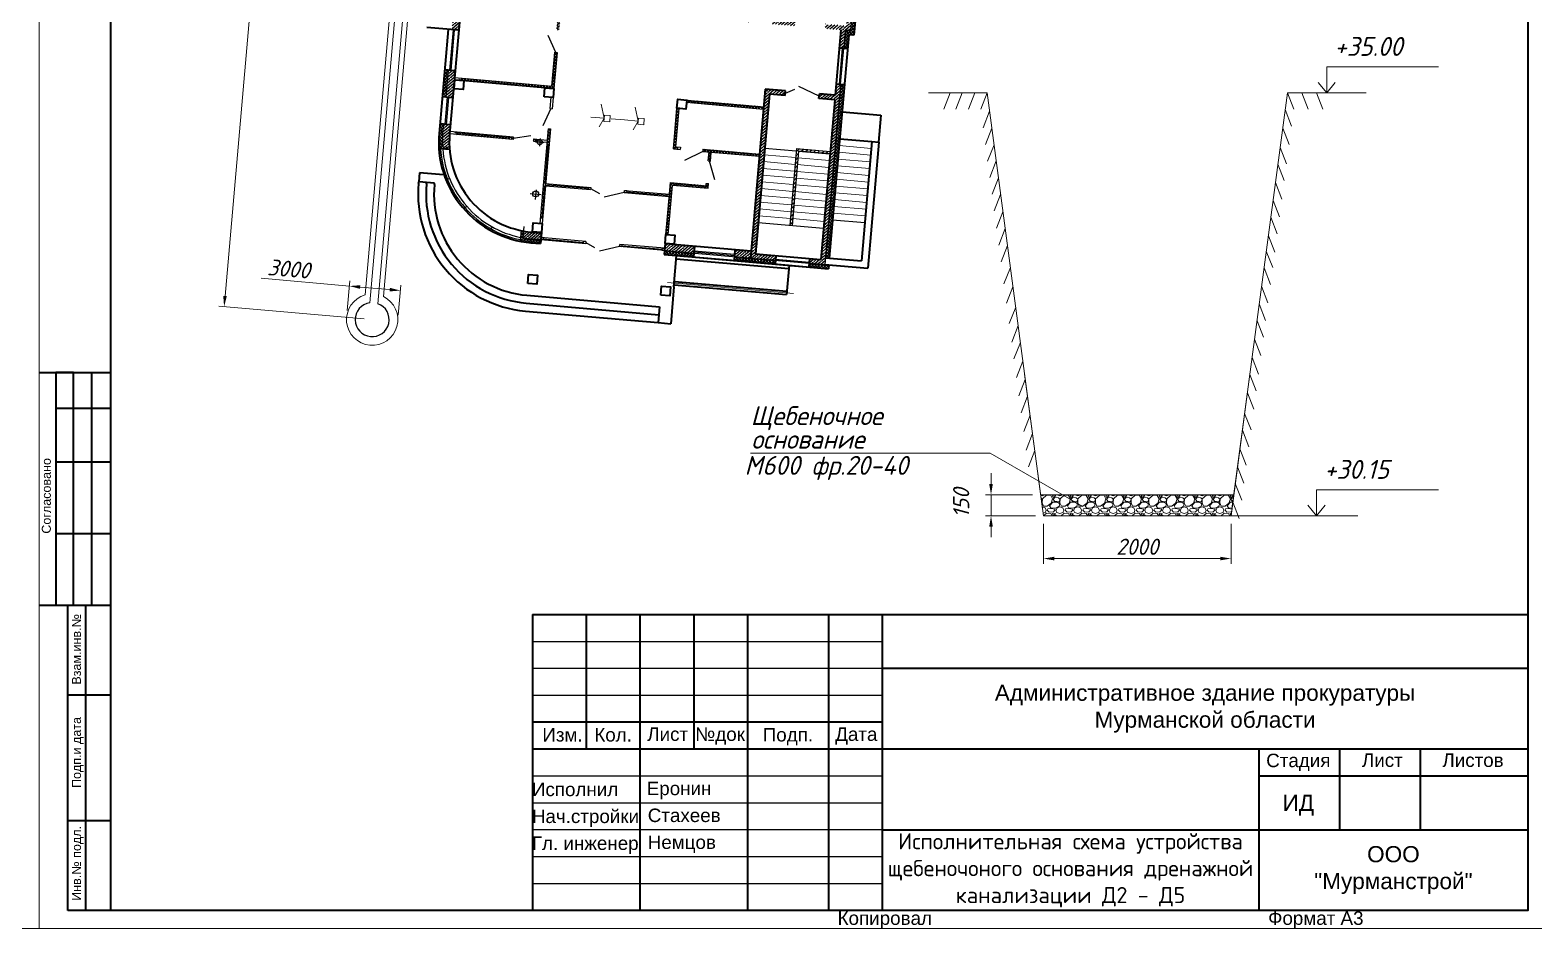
# Model space of a CAD drawing. Header units: millimetres. Extents: x 1064 to 180712, y 574 to 40185.
# Drawn here: x 28897 to 56842, y 574 to 17280 of the extents above; entities that cross this region are included whole.
import ezdxf

# ---------------------------------------------------------------- set-up
doc = ezdxf.new("R2010")
doc.units = ezdxf.units.MM
doc.linetypes.add('2-Columns and grid$0$084_(М5) Неукрепленный откос', pattern=[0])
doc.layers.add('.', color=7, linetype='Continuous', lineweight=0, true_color=0xffffff)
for name, color, linetype, lineweight in [('00-рамка', 7, 'Continuous', 40), ('01 - здание', 1, 'Continuous', 40), ('01-Контур', 1, 'Continuous', 25), ('19-дренаж', 6, 'Continuous', 40), ('Канализация К1', 14, 'Continuous', 40), ('РАЗМЕРЫ', 23, 'Continuous', 13), ('Размеры КР', 23, 'Continuous', 13)]:
    doc.layers.add(name, color=color, linetype=linetype, lineweight=lineweight)
doc.styles.add('2_5-Ариел', font='arial.ttf', dxfattribs={"height": 2.5})
doc.styles.add('3_0-Ариел', font='arial.ttf', dxfattribs={"height": 3})
doc.styles.add('Ариель-2_5', font='arial.ttf')
doc.styles.add('ГОСТ', font='GOST Common Italic.ttf', dxfattribs={"height": 300})
doc.styles.add('ГП-ариель', font='arial.ttf')
doc.linetypes.add('Земля1', pattern='A,24,[3,ltsnew.shx,S=6,R=0,X=-6,Y=-6],3,[3,ltsnew.shx,S=6,R=0,X=-6,Y=-6],3,[3,ltsnew.shx,S=6,R=0,X=-6,Y=-6],0', length=30)
doc.linetypes.add('Земля2', pattern='A,24,[4,ltsnew.shx,S=6,R=0,X=-6,Y=0],3,[4,ltsnew.shx,S=6,R=0,X=-6,Y=0],3,[4,ltsnew.shx,S=6,R=0,X=-6,Y=0],0', length=30)
doc.dimstyles.new('М 50', dxfattribs={"dimscale": 0, "dimtxt": 300, "dimasz": 200, "dimexe": 100, "dimexo": 150, "dimgap": 70, "dimtad": 1, "dimdec": 0, "dimlfac": 0.5, "dimdsep": 46, "dimtxsty": 'ГОСТ', "dimcen": 100, "dimdle": 150, "dimclrd": 256, "dimclre": 256, "dimclrt": 256, "dimazin": 3, "dimtfac": 1, "dimtdec": 0, "dimtmove": 1, "dimatfit": 3, "dimfxl": 100, "dimtolj": 1, "dimlwd": -1, "dimlwe": -1, "dimarcsym": 0})
pattern_1 = [(45, (1411.03127, -1534.55234), (-0.067351921, 0.067351921), []), (135, (1411.03127, -1534.55234), (-0.067351921, -0.067351921), [])]
pattern_2 = [(45, (1452.38544, -901.835), (-0.067351921, 0.067351921), []), (135, (1452.38544, -901.835), (-0.067351921, -0.067351921), [])]
pattern_3 = [(45, (1411.03127, -1534.55234), (-0.134703842, 0.134703842), []), (45, (1411.16598, -1534.55234), (-0.134703842, 0.134703842), [0.238125, -0.047625, 0, -0.047625])]

# ---------------------------------------------------------------- blocks, each defined once
blk = doc.blocks.new('*D167')
at = {"layer": 'Defpoints', "color": 0, "transparency": 16777216}
for p in [(46754, 8642), (47677, 8642), (47729, 8252)]:
    blk.add_point(p, dxfattribs=at)
at = {"layer": 'Размеры КР', "transparency": 16777216}
for p, q in [((46754, 8842), (46754, 9042)), ((47527, 8642), (46654, 8642)), ((46754, 8252), (46754, 8642)), ((47579, 8252), (46654, 8252)), ((46754, 8052), (46754, 7852))]:
    blk.add_line(p, q, dxfattribs=at)
for points in [[(46721, 8842), (46787, 8842), (46754, 8642)], [(46721, 8052), (46787, 8052), (46754, 8252)]]:
    blk.add_solid(points, dxfattribs=at)
at = {"layer": 'Размеры КР', "lineweight": 13, "transparency": 16777216, "insert": (46199, 8489), "char_height": 300, "attachment_point": 5, "rotation": 90, "style": 'ГОСТ'}
blk.add_mtext('\\A1;150', dxfattribs=at)
blk = doc.blocks.new('*D168')
at = {"layer": 'Defpoints', "color": 0, "transparency": 16777216}
for p in [(47729, 8252), (51213, 8252), (51213, 7457)]:
    blk.add_point(p, dxfattribs=at)
at = {"layer": 'Размеры КР', "transparency": 16777216}
for p, q in [((47729, 8102), (47729, 7357)), ((51213, 8102), (51213, 7357)), ((47929, 7457), (51013, 7457))]:
    blk.add_line(p, q, dxfattribs=at)
for points in [[(47929, 7491), (47929, 7424), (47729, 7457)], [(51013, 7491), (51013, 7424), (51213, 7457)]]:
    blk.add_solid(points, dxfattribs=at)
at = {"layer": 'Размеры КР', "lineweight": 13, "transparency": 16777216, "insert": (49471, 7677), "char_height": 300, "attachment_point": 5, "style": 'ГОСТ'}
blk.add_mtext('\\A1;2000', dxfattribs=at)
blk = doc.blocks.new('Прокуратура_v1')
at = {"layer": '01 - здание', "lineweight": -2, "ltscale": 100}
h = blk.add_hatch(dxfattribs=at)
h.set_pattern_fill('ANSI35', color=256, scale=0.03)
h.set_pattern_definition(pattern_3)
h.paths.add_polyline_path([(-17.53, -46.09), (-17.23, -46.09), (-17.23, -44.89), (-17.53, -44.89)])
h.paths.add_polyline_path([(-17.23, -41.89), (-17.53, -41.89), (-17.53, -43.09), (-17.23, -43.09)])
h.paths.add_polyline_path([(-17.23, -39.27), (-17.01, -39.27), (-17.01, -38.97), (-17.53, -38.97), (-17.53, -40.09), (-17.23, -40.09)])
h.paths.add_polyline_path([(-17.01, -38.97), (-17.01, -39.27), (-13.23, -39.27), (-13.23, -38.09), (-13.53, -38.09), (-13.53, -38.97)])
h.paths.add_polyline_path([(-13.53, -37.09), (-13.23, -37.09), (-13.23, -35.89), (-13.53, -35.89)])
h.paths.add_polyline_path([(-13.23, -33.49), (-13.53, -33.49), (-13.53, -34.09), (-13.23, -34.09)])
h.paths.add_polyline_path([(-13.23, -32.89), (-13.53, -32.89), (-13.53, -33.49), (-13.23, -33.49)])
h = blk.add_hatch(dxfattribs=at)
h.set_pattern_fill('ANSI35', color=256, scale=0.03)
h.set_pattern_definition(pattern_3)
h.paths.add_polyline_path([(-7.11, -39.69), (-7.31, -39.69), (-7.31, -39.49), (-7.51, -39.49), (-7.51, -39.89), (-7.11, -39.89)])
h.paths.add_polyline_path([(-7.31, -33.69), (-7.31, -33.49), (-7.51, -33.49), (-7.51, -36.159), (-7.51, -39.49), (-7.31, -39.49), (-7.31, -39.29)])
h.paths.add_polyline_path([(-3.721, -39.69), (-4.71, -39.69), (-7.11, -39.69), (-7.11, -39.89), (-4.71, -39.89), (-4.71, -41.6), (-4.395, -41.6), (-4.395, -41.4), (-4.51, -41.4), (-4.51, -39.89), (-3.65, -39.89)])
h.paths.add_polyline_path([(-2.81, -39.89), (-2.519, -39.89), (-2.591, -39.69), (-3.721, -39.69), (-3.65, -39.89), (-3.01, -39.89), (-3.01, -41.4), (-3.465, -41.4), (-3.465, -41.6), (-2.435, -41.6), (-2.435, -41.4), (-2.81, -41.4)])
h.paths.add_polyline_path([(0.04, -39.69), (-0.19, -39.69), (-0.71, -39.69), (-0.71, -39.89), (-0.16, -39.89), (-0.16, -41.4), (-0.71, -41.4), (-0.71, -41.6), (-0.39, -41.6), (-0.39, -42.4), (-0.19, -42.4), (-0.19, -41.6), (0.04, -41.6)])
h.paths.add_polyline_path([(-0.71, -41.4), (-1.085, -41.4), (-1.085, -41.6), (-0.71, -41.6)])
h.paths.add_polyline_path([(-3.323, -40.948), (-2.838, -40.948), (-2.838, -40.648), (-3.323, -40.648)], flags=25)
h = blk.add_hatch(dxfattribs=at)
h.set_pattern_fill('ANSI37', color=256, scale=0.03)
h.set_pattern_definition(pattern_1)
h.paths.add_polyline_path([(-12.81, -39.69), (-12.91, -39.69), (-12.91, -42.69), (-12.81, -42.69)])
h.paths.add_polyline_path([(-12.81, -43.69), (-12.91, -43.69), (-12.91, -45.19), (-13.01, -45.19), (-13.01, -45.29), (-12.81, -45.29)])
h.paths.add_polyline_path([(-13.01, -45.19), (-17.01, -45.19), (-17.01, -45.29), (-16.81, -45.29), (-13.21, -45.29), (-13.01, -45.29)])
h.paths.add_polyline_path([(-14.41, -47.59), (-17.01, -47.59), (-17.01, -47.69), (-14.41, -47.69)])
h.paths.add_polyline_path([(-13.23, -47.599), (-13.51, -47.59), (-13.51, -47.69), (-13.339, -47.69, -0.362074)])
h.paths.add_polyline_path([(-12.81, -47.09), (-12.91, -47.09), (-12.91, -47.69), (-12.81, -47.69)])
h.paths.add_polyline_path([(-3.49, -45.29), (-6.91, -45.29), (-6.91, -45.39), (-3.49, -45.39)])
h.paths.add_polyline_path([(-7.21, -45.69), (-7.31, -45.69), (-7.31, -47.49), (-7.11, -47.49), (-7.11, -47.39), (-7.21, -47.39)])
h.paths.add_polyline_path([(-3.49, -47.39), (-6.01, -47.39), (-6.01, -47.49), (-3.49, -47.49)])
h = blk.add_hatch(dxfattribs=at)
h.set_pattern_fill('ANSI37', color=256, scale=0.03)
h.set_pattern_definition(pattern_2)
h.paths.add_polyline_path([(0.21, -39.5), (-0.19, -39.5), (-0.19, -39.57), (0.21, -39.57)])
h.paths.add_polyline_path([(0.21, -39.57), (-0.19, -39.57), (-0.19, -39.69), (0.21, -39.69)])
h.paths.add_polyline_path([(0.21, -39.69), (0.04, -39.69), (0.04, -41.6), (-0.19, -41.6), (-0.19, -42.4), (-0.02, -42.4), (-0.02, -41.79), (0.21, -41.79), (0.21, -39.919, -0.38016), (0.177, -39.882, -0.38016), (0.21, -39.845)])
h.paths.add_polyline_path([(-0.02, -44), (-0.19, -44), (-0.19, -45.49), (-0.02, -45.49)])
h.paths.add_polyline_path([(-0.02, -45.49), (-0.19, -45.49), (-0.19, -51.49), (-0.02, -51.49)])
h.paths.add_polyline_path([(-0.02, -51.49), (-0.19, -51.49), (-0.19, -51.71), (-0.02, -51.71)])
h = blk.add_hatch(dxfattribs=at)
h.set_pattern_fill('ANSI35', color=256, scale=0.03)
h.set_pattern_definition(pattern_3)
h.paths.add_polyline_path([(-2.59, -44.51), (-3.49, -44.51), (-3.49, -45.49), (-3.29, -45.49), (-3.29, -44.71), (-2.59, -44.71)])
h.paths.add_polyline_path([(-0.71, -44.51), (-1.09, -44.51), (-1.09, -44.71), (-0.71, -44.71)])
h.paths.add_polyline_path([(-0.19, -44), (-0.39, -44), (-0.39, -44.51), (-0.71, -44.51), (-0.71, -44.71), (-0.39, -44.71), (-0.39, -45.49), (-0.19, -45.49)])
h.paths.add_polyline_path([(-0.19, -45.49), (-0.39, -45.49), (-0.39, -51.49), (-0.19, -51.49)])
h.paths.add_polyline_path([(-3.29, -45.49), (-3.49, -45.49), (-3.49, -51.49), (-3.29, -51.49), (-3.29, -49.09)])
h.paths.add_polyline_path([(-2.39, -51.81), (-3.29, -51.81), (-3.29, -51.49), (-3.49, -51.49), (-3.49, -52.01), (-3.29, -52.01), (-2.39, -52.01)])
h.paths.add_polyline_path([(-0.71, -51.81), (-0.89, -51.81), (-0.89, -52.01), (-0.71, -52.01)])
h.paths.add_polyline_path([(-0.19, -51.49), (-0.39, -51.49), (-0.39, -51.81), (-0.71, -51.81), (-0.71, -52.01), (-0.19, -52.01)])
h = blk.add_hatch(dxfattribs=at)
h.set_pattern_fill('ANSI37', color=256, scale=0.03)
h.set_pattern_definition(pattern_2)
h.paths.add_polyline_path([(-17.53, -44.89), (-17.7, -44.89), (-17.7, -46.09), (-17.53, -46.09)])
h = blk.add_hatch(dxfattribs=at)
h.set_pattern_fill('ANSI35', color=256, scale=0.04)
h.set_pattern_definition([(45, (1411.03127, -1534.55234), (-0.179605122, 0.179605122), []), (45, (1411.21088, -1534.55234), (-0.179605122, 0.179605122), [0.3175, -0.0635, 0, -0.0635])])
h.paths.add_polyline_path([(-1.79, -47.11), (-0.71, -47.11), (-0.71, -47.01), (-1.89, -47.01), (-1.89, -48.953), (-1.79, -48.91)])
h.paths.add_polyline_path([(-0.39, -47.01), (-0.71, -47.01), (-0.71, -47.11), (-0.39, -47.11)])
h.paths.add_polyline_path([(-1.79, -48.91), (-1.89, -48.953), (-1.89, -50.41), (-1.79, -50.41)])
h = blk.add_hatch(dxfattribs=at)
h.set_pattern_fill('ANSI37', color=256, scale=0.03)
h.set_pattern_definition(pattern_2)
h.paths.add_polyline_path([(-17.53, -47.29), (-17.7, -47.29), (-17.7, -47.71, 0.032542), (-17.662, -48.29), (-17.51, -48.29), (-17.51, -48.124, -0.024309), (-17.53, -47.707)])
h = blk.add_hatch(dxfattribs=at)
h.set_pattern_fill('ANSI35', color=256, scale=0.03)
h.set_pattern_definition(pattern_3)
h.paths.add_polyline_path([(-17.23, -47.71), (-17.23, -47.71), (-17.23, -47.29), (-17.53, -47.29), (-17.53, -47.713, 0.033655), (-17.491, -48.29), (-17.21, -48.29), (-17.21, -48.109, -0.025016)])
h = blk.add_hatch(dxfattribs=at)
h.set_pattern_fill('ANSI37', color=256, scale=0.03)
h.set_pattern_definition(pattern_1)
h.paths.add_polyline_path([(-5.73, -47.89), (-5.63, -47.89), (-5.63, -47.49), (-5.73, -47.49)])
h.paths.add_polyline_path([(-7.11, -48.99), (-7.11, -49.09), (-5.63, -49.09), (-5.63, -48.89), (-5.73, -48.89), (-5.73, -48.99)])
h.paths.add_polyline_path([(-7.21, -49.09), (-7.11, -49.09), (-7.11, -48.99), (-7.31, -48.99), (-7.31, -51.29), (-7.21, -51.29)])
h = blk.add_hatch(dxfattribs=at)
h.set_pattern_fill('ANSI37', color=256, scale=0.03)
h.set_pattern_definition(pattern_2)
h.paths.add_polyline_path([(-17.51, -48.29), (-17.662, -48.29, 0.005649), (-17.648, -48.39), (-17.51, -48.39)])
h.paths.add_polyline_path([(-17.21, -48.29), (-17.51, -48.29), (-17.51, -48.39), (-17.21, -48.39)])
h = blk.add_hatch(dxfattribs=at)
h.set_pattern_fill('ANSI37', color=256, scale=0.03)
h.set_pattern_definition(pattern_2)
edge = h.paths.add_edge_path()
edge.add_arc((-13.23, -47.71), 4, 263.12632, 264.55257, ccw=False)
edge.add_line((-13.709, -51.681), (-13.709, -52.154))
edge.add_arc((-13.23, -47.71), 4.47, 263.85202, 269.95791)
edge.add_line((-13.233, -52.18), (-13.01, -52.18))
edge.add_line((-13.01, -52.18), (-13.01, -52.01))
edge.add_line((-13.01, -52.01), (-13.21, -52.01))
edge.add_line((-13.21, -52.01), (-13.21, -52.006))
edge.add_line((-13.21, -52.006), (-13.61, -52.006))
edge.add_line((-13.61, -52.006), (-13.61, -51.692))
h.paths.add_polyline_path([(-12.81, -52.01), (-13.01, -52.01), (-13.01, -52.18), (-12.81, -52.18)])
h = blk.add_hatch(dxfattribs=at)
h.set_pattern_fill('ANSI35', color=256, scale=0.7)
h.set_pattern_definition([(45, (-5.48447, -0.0529), (-0.1237437, 0.1237437), []), (45, (-5.36073, -0.0529), (-0.1237437, 0.1237437), [0.21875, -0.04375, 0, -0.04375])])
h.paths.add_polyline_path([(-12.81, -51.71), (-13.21, -51.71), (-13.61, -51.692), (-13.61, -51.993), (-13.21, -52.01), (-12.81, -52.01)])
h = blk.add_hatch(dxfattribs=at)
h.set_pattern_fill('ANSI35', color=256, scale=0.03)
h.set_pattern_definition(pattern_3)
h.paths.add_polyline_path([(-4.21, -51.71), (-4.21, -52.01), (-3.49, -52.01), (-3.49, -51.71)])
h.paths.add_polyline_path([(-6.01, -52.01), (-6.01, -51.71), (-7.11, -51.71), (-7.11, -52.01)])
h.paths.add_polyline_path([(-7.31, -52.01), (-7.11, -52.01), (-7.11, -51.71), (-7.31, -51.71)])
h = blk.add_hatch(dxfattribs=at)
h.set_pattern_fill('ANSI37', color=256, scale=0.03)
h.set_pattern_definition(pattern_2)
h.paths.add_polyline_path([(-0.02, -52.01), (-0.19, -52.01), (-0.71, -52.01), (-0.71, -52.18), (-0.02, -52.18)])
h.paths.add_polyline_path([(-0.71, -52.01), (-0.89, -52.01), (-0.89, -52.18), (-0.71, -52.18)])
h.paths.add_polyline_path([(-2.39, -52.01), (-3.29, -52.01), (-4.21, -52.01), (-4.21, -52.18), (-2.39, -52.18)])
h.paths.add_polyline_path([(-6.01, -52.01), (-7.11, -52.01), (-7.11, -52.18), (-6.01, -52.18)])
h.paths.add_polyline_path([(-7.11, -52.01), (-7.31, -52.01), (-7.31, -52.18), (-7.11, -52.18)])
at = {"layer": '01 - здание', "ltscale": 100}
for p, q in [((-17.23, -39.27), (-17.23, -47.71)), ((0.21, -39.5), (0.21, -41.79)), ((-0.39, -41.6), (-0.39, -44.51)), ((-0.02, -41.79), (-0.02, -51.71)), ((0.21, -41.79), (-0.02, -41.79)), ((0.21, -41.79), (-0.02, -41.79)), ((-0.39, -42.4), (-0.02, -42.4)), ((-17.23, -43.09), (-18.64, -43.09)), ((-17.7, -43.09), (-17.7, -47.71)), ((-3.49, -44.51), (-3.49, -52.01)), ((-2.59, -44.51), (-3.49, -44.51)), ((-2.59, -44.71), (-2.59, -44.51)), ((-0.39, -44.51), (-1.09, -44.51)), ((-1.09, -44.71), (-1.09, -44.51)), ((-0.39, -44), (-0.02, -44)), ((-0.39, -44), (-0.02, -44)), ((-17.23, -44.89), (-17.7, -44.89)), ((-17.23, -44.89), (-17.7, -44.89)), ((-3.29, -44.71), (-3.29, -51.49)), ((-2.59, -44.71), (-3.29, -44.71)), ((-0.39, -44.71), (-1.09, -44.71)), ((-0.39, -44.71), (-0.39, -51.81)), ((-0.02, -45.21), (1.706, -45.21)), ((1.71, -46.41), (1.71, -45.21)), ((-17.23, -46.09), (-17.7, -46.09)), ((-0.02, -46.41), (1.41, -46.41)), ((1.41, -46.409), (1.71, -46.409)), ((1.41, -46.41), (1.41, -51.71)), ((1.71, -46.409), (1.71, -52.01)), ((-17.23, -47.29), (-17.7, -47.29)), ((-17.23, -47.29), (-17.7, -47.29)), ((-3.29, -49.09), (-3.29, -51.81)), ((-18.41, -49.52), (-18.41, -49.92)), ((-17.339, -49.52), (-18.41, -49.52)), ((-17.71, -49.92), (-18.41, -49.92)), ((-18.41, -49.99), (-18.41, -49.92)), ((-18.06, -49.99), (-18.06, -49.92)), ((-17.71, -49.99), (-17.71, -49.92)), ((-13.21, -51.69), (-13.09, -51.69)), ((-13.21, -51.71), (-12.81, -51.71)), ((-12.81, -51.69), (-12.81, -52.18)), ((-7.31, -51.69), (-7.31, -52.18)), ((-3.49, -51.71), (-7.31, -51.71)), ((-6.01, -51.71), (-6.01, -52.18)), ((-4.21, -51.71), (-4.21, -52.18)), ((-3.29, -51.81), (-0.39, -51.81)), ((-2.39, -51.81), (-2.39, -52.18)), ((-0.89, -51.81), (-0.89, -52.18)), ((-0.19, -51.71), (1.41, -51.71)), ((-13.233, -52.18), (-12.81, -52.18)), ((-7.31, -52.18), (-3.27, -52.18)), ((-6.76, -53.57), (-6.76, -52.18)), ((-6.76, -52.18), (-0.51, -52.18)), ((-6.76, -52.33), (-1.76, -52.33)), ((-3.1, -52.18), (-0.02, -52.18)), ((-1.76, -52.18), (-1.76, -53.48)), ((-0.19, -52.01), (1.71, -52.01)), ((-0.02, -52.01), (-0.02, -52.18)), ((-6.76, -53.33), (-1.76, -53.33)), ((-6.76, -53.48), (-1.76, -53.48)), ((-6.76, -53.57), (-6.76, -55.21)), ((-13.21, -54.51), (-7.31, -54.51)), ((-7.31, -54.51), (-7.31, -55.21)), ((-13.21, -54.86), (-7.31, -54.86)), ((-13.21, -55.21), (-7.31, -55.21)), ((-7.31, -55.21), (-6.76, -55.21))]:
    blk.add_line(p, q, dxfattribs=at)
at = {"layer": '01 - здание', "lineweight": -2, "ltscale": 100}
for p, q in [((0.04, -39.69), (0.04, -41.6)), ((0.04, -41.6), (-0.19, -41.6)), ((-0.19, -41.6), (-0.19, -42.4)), ((0.04, -41.6), (-0.19, -41.6)), ((-0.19, -41.6), (-0.19, -42.4)), ((-0.02, -42.4), (-0.02, -41.79)), ((-0.02, -42.4), (-0.02, -41.79)), ((-0.39, -42.4), (-0.02, -42.4)), ((-0.26, -42.4), (-0.26, -44)), ((-0.26, -42.4), (-0.26, -44)), ((-0.207, -42.4), (-0.207, -44)), ((-0.207, -42.4), (-0.207, -44)), ((-17.478, -43.09), (-17.478, -44.89)), ((-17.426, -43.09), (-17.426, -44.89)), ((-12.87, -43.69), (-13.272, -42.979)), ((-12.91, -45.19), (-12.91, -43.69)), ((-12.91, -43.69), (-12.81, -43.69)), ((-12.81, -45.29), (-12.81, -43.69)), ((-12.81, -43.69), (-12.81, -45.29)), ((-2.59, -44.61), (-2.183, -44.4)), ((-1.09, -44.61), (-2.017, -44.267)), ((-0.19, -44), (-0.19, -52.01)), ((-17.53, -46.09), (-17.53, -44.89)), ((-17.23, -45.19), (-12.91, -45.19)), ((-17.23, -45.29), (-13.21, -45.29)), ((-12.91, -45.69), (-12.91, -46.19)), ((-12.81, -45.69), (-12.81, -46.19)), ((-7.31, -47.49), (-7.31, -45.69)), ((-7.21, -47.39), (-7.21, -45.69)), ((-6.91, -45.29), (-3.49, -45.29)), ((-6.91, -45.39), (-3.49, -45.39)), ((-17.478, -46.09), (-17.478, -47.29)), ((-17.426, -46.09), (-17.426, -47.29)), ((-12.87, -46.19), (-13.158, -46.985)), ((-12.91, -46.19), (-12.81, -46.19)), ((-12.91, -47.09), (-12.91, -51.29)), ((-12.91, -47.09), (-12.81, -47.09)), ((-12.81, -47.09), (-12.81, -51.29)), ((-3.29, -47.11), (-1.89, -47.11)), ((-1.89, -47.01), (-1.89, -50.41)), ((-1.89, -47.01), (-0.39, -47.01)), ((-1.79, -47.11), (-1.79, -50.41)), ((-1.79, -47.11), (-0.39, -47.11)), ((-0.39, -47.11), (-1.79, -47.11)), ((-17.53, -47.713), (-17.53, -47.29)), ((-14.41, -47.59), (-17.23, -47.59)), ((-14.41, -47.69), (-17.23, -47.69)), ((-14.41, -47.64), (-13.65, -47.454)), ((-14.41, -47.59), (-14.41, -47.69)), ((-13.51, -47.59), (-13.51, -47.69)), ((-13.51, -47.59), (-12.91, -47.59)), ((-13.51, -47.69), (-12.91, -47.69)), ((-13.41, -47.71), (-13.05, -47.71)), ((-13.23, -47.55), (-13.23, -47.896)), ((-12.91, -47.69), (-12.81, -47.69)), ((-12.91, -47.76), (-12.81, -47.76)), ((-12.85, -47.76), (-12.85, -49.484)), ((-7.31, -47.49), (-7.01, -47.49)), ((-7.21, -47.39), (-7.01, -47.39)), ((-7.21, -47.39), (-7.01, -47.39)), ((-7.01, -47.39), (-7.01, -47.49)), ((-6.01, -47.49), (-6.772, -47.964)), ((-6.01, -47.39), (-3.49, -47.39)), ((-6.01, -47.39), (-3.49, -47.39)), ((-6.01, -47.39), (-6.01, -47.49)), ((-6.01, -47.49), (-3.49, -47.49)), ((-5.73, -47.89), (-5.73, -47.49)), ((-5.73, -47.89), (-5.63, -47.89)), ((-5.69, -47.89), (-5.383, -48.679)), ((-5.63, -47.89), (-5.63, -47.49)), ((-17.172, -48.39), (-17.648, -48.39)), ((-17.188, -48.29), (-17.491, -48.29)), ((-7.31, -51.69), (-7.31, -48.99)), ((-7.31, -48.99), (-5.73, -48.99)), ((-7.31, -51.29), (-7.31, -49.06)), ((-7.21, -51.29), (-7.21, -49.09)), ((-7.21, -49.09), (-5.63, -49.09)), ((-5.73, -48.99), (-5.73, -48.89)), ((-5.73, -48.89), (-5.63, -48.89)), ((-5.63, -49.09), (-5.63, -48.89)), ((-17.06, -49.665), (-17.149, -49.711)), ((-13.21, -49.824), (-13.21, -50.259)), ((-12.91, -49.484), (-12.81, -49.484)), ((-12.91, -49.634), (-12.81, -49.634)), ((-12.85, -49.634), (-12.85, -51.04)), ((-12.81, -49.51), (-10.81, -49.51)), ((-12.81, -49.61), (-10.81, -49.61)), ((-12.71, -49.56), (-10.91, -49.56)), ((-10.91, -49.51), (-10.91, -49.61)), ((-10.81, -49.51), (-10.81, -49.61)), ((-10.81, -49.56), (-10.403, -49.742)), ((-9.31, -49.61), (-10.174, -49.893)), ((-9.31, -49.51), (-7.31, -49.51)), ((-9.31, -49.51), (-9.31, -49.61)), ((-9.31, -49.61), (-7.31, -49.61)), ((-9.21, -49.56), (-7.41, -49.56)), ((-13.45, -50.01), (-12.97, -50.01)), ((-13.296, -50.01), (-13.127, -50.01)), ((-3.29, -50.41), (-0.39, -50.41)), ((-0.02, -50.01), (1.41, -50.01)), ((-16.198, -50.821), (-16.269, -50.892)), ((-16.198, -50.821), (-16.266, -50.895)), ((-12.91, -51.04), (-12.81, -51.04)), ((-15.004, -51.627), (-15.045, -51.718)), ((-13.709, -51.681), (-13.709, -52.154)), ((-13.61, -51.49), (-13.61, -51.993)), ((-13.21, -52.01), (-12.81, -52.01)), ((-10.81, -51.91), (-12.81, -51.91)), ((-10.81, -52.01), (-12.81, -52.01)), ((-12.71, -51.96), (-10.91, -51.96)), ((-10.81, -51.91), (-10.81, -52.01)), ((-10.81, -51.96), (-10.403, -52.142)), ((-9.31, -52.01), (-10.174, -52.293)), ((-9.31, -51.91), (-9.31, -52.01)), ((-7.31, -51.91), (-9.31, -51.91)), ((-7.31, -52.01), (-9.31, -52.01)), ((-9.21, -51.96), (-7.41, -51.96)), ((-7.31, -52.01), (-3.29, -52.01)), ((-6.01, -51.906), (-4.21, -51.906)), ((-6.01, -51.958), (-4.21, -51.958)), ((-3.29, -52.01), (-0.19, -52.01)), ((-2.39, -51.96), (-0.89, -51.96)), ((-2.39, -52.01), (-0.89, -52.01))]:
    blk.add_line(p, q, dxfattribs=at)
at = {"layer": '01 - здание', "linetype": 'Continuous', "lineweight": 15, "ltscale": 100}
for p, q in [((-10.48, -46.407), (-10.671, -45.802)), ((-8.972, -46.407), (-9.163, -45.802)), ((-10.48, -46.407), (-11.08, -46.407)), ((-10.48, -46.407), (-10.671, -46.812)), ((-9.572, -46.407), (-10.172, -46.407)), ((-8.972, -46.407), (-9.572, -46.407)), ((-8.972, -46.407), (-9.163, -46.812))]:
    blk.add_line(p, q, dxfattribs=at)
at = {"layer": '01 - здание', "lineweight": 15, "ltscale": 100}
for p, q in [((-0.02, -46.71), (1.41, -46.71)), ((-0.02, -47.01), (1.41, -47.01)), ((-1.89, -47.41), (-3.29, -47.41)), ((-1.89, -47.71), (-3.29, -47.71)), ((-0.39, -47.41), (-1.79, -47.41)), ((-0.39, -47.71), (-1.79, -47.71)), ((-0.02, -47.31), (1.41, -47.31)), ((-0.02, -47.61), (1.41, -47.61)), ((-1.89, -48.01), (-3.29, -48.01)), ((-1.89, -48.31), (-3.29, -48.31)), ((-0.39, -48.01), (-1.79, -48.01)), ((-0.39, -48.31), (-1.79, -48.31)), ((-0.02, -47.91), (1.41, -47.91)), ((-0.02, -48.21), (1.41, -48.21)), ((-0.02, -48.51), (1.41, -48.51)), ((-1.89, -48.61), (-3.29, -48.61)), ((-1.89, -48.91), (-3.29, -48.91)), ((-1.89, -49.21), (-3.29, -49.21)), ((-0.39, -48.61), (-1.79, -48.61)), ((-0.39, -48.91), (-1.79, -48.91)), ((-0.39, -49.21), (-1.79, -49.21)), ((-0.02, -48.81), (1.41, -48.81)), ((-0.02, -49.11), (1.41, -49.11)), ((-1.89, -49.51), (-3.29, -49.51)), ((-1.89, -49.81), (-3.29, -49.81)), ((-0.39, -49.51), (-1.79, -49.51)), ((-0.39, -49.81), (-1.79, -49.81)), ((-0.02, -49.41), (1.41, -49.41)), ((-0.02, -49.71), (1.41, -49.71)), ((-1.89, -50.11), (-3.29, -50.11)), ((-0.39, -50.11), (-1.79, -50.11)), ((-7.06, -53.405), (-1.46, -53.405))]:
    blk.add_line(p, q, dxfattribs=at)
at = {"layer": '01 - здание', "ltscale": 100}
for points in [[(-17.21, -45.69), (-17.21, -45.29), (-16.81, -45.29), (-16.81, -45.69), (-17.21, -45.69)], [(-13.21, -45.69), (-13.21, -45.29), (-12.81, -45.29), (-12.81, -45.69), (-13.21, -45.69)], [(-7.31, -45.69), (-7.31, -45.29), (-6.91, -45.29), (-6.91, -45.69), (-7.31, -45.69)], [(-13.21, -51.69), (-13.21, -51.29), (-12.81, -51.29), (-12.81, -51.69), (-13.21, -51.69)], [(-7.31, -51.69), (-7.31, -51.29), (-6.91, -51.29), (-6.91, -51.69), (-7.31, -51.69)], [(-13.21, -53.99), (-13.21, -53.59), (-12.81, -53.59), (-12.81, -53.99), (-13.21, -53.99)], [(-7.31, -53.99), (-7.31, -53.59), (-6.91, -53.59), (-6.91, -53.99), (-7.31, -53.99)]]:
    blk.add_lwpolyline(points, dxfattribs=at)
at = {"layer": '01 - здание', "linetype": 'Continuous', "lineweight": 15, "ltscale": 100}
for points in [[(-10.48, -46.547), (-10.48, -46.267), (-10.22, -46.267), (-10.22, -46.547)], [(-8.972, -46.547), (-8.972, -46.267), (-8.712, -46.267), (-8.712, -46.547)]]:
    blk.add_lwpolyline(points, close=True, dxfattribs=at)
at = {"layer": '01 - здание', "lineweight": -2, "ltscale": 100}
for points in [[(-12.71, -49.61), (-12.81, -49.61), (-12.81, -49.51), (-12.71, -49.51)], [(-10.81, -49.61), (-10.91, -49.61), (-10.91, -49.51), (-10.81, -49.51)], [(-9.21, -49.61), (-9.31, -49.61), (-9.31, -49.51), (-9.21, -49.51)], [(-7.31, -49.61), (-7.41, -49.61), (-7.41, -49.51), (-7.31, -49.51)], [(-12.71, -52.01), (-12.81, -52.01), (-12.81, -51.91), (-12.71, -51.91)], [(-10.81, -52.01), (-10.91, -52.01), (-10.91, -51.91), (-10.81, -51.91)], [(-9.21, -52.01), (-9.31, -52.01), (-9.31, -51.91), (-9.21, -51.91)], [(-9.21, -52.01), (-9.31, -52.01), (-9.31, -51.91), (-9.21, -51.91)], [(-7.31, -52.01), (-7.41, -52.01), (-7.41, -51.91), (-7.31, -51.91)]]:
    blk.add_lwpolyline(points, close=True, dxfattribs=at)
for centre, radius in [((-13.23, -47.71), 0.111), ((-13.21, -50.01), 0.13)]:
    blk.add_circle(centre, radius, dxfattribs=at)
at = {"layer": '01 - здание', "ltscale": 100}
for centre, radius, start, end in [((-13.23, -47.71), 4.47, 180, 270.04199), ((-13.23, -47.71), 4, 180, 270.28646), ((-13.21, -50.01), 5.2, 179.77963, 270), ((-13.21, -50.01), 4.85, 179.75471, 270), ((-13.21, -50.01), 4.5, 179.74535, 270)]:
    blk.add_arc(centre, radius, start, end, dxfattribs=at)
at = {"layer": '01 - здание', "lineweight": -2, "ltscale": 100}
for radius, start, end in [(4.3, 180, 187.75188), (4.4, 188.89044, 226.31188), (4.3, 189.09892, 226.34278), (4.4, 226.37367, 263.75381), (4.3, 226.34278, 263.60795), (4.3, 264.93367, 270.26649)]:
    blk.add_arc((-13.23, -47.71), radius, start, end, dxfattribs=at)
blk = doc.blocks.new('*D130')
at = {"layer": 'Defpoints', "color": 0, "transparency": 16777216}
for p in [(34831, 12522), (34778, 11916), (35727, 11833)]:
    blk.add_point(p, dxfattribs=at)
at = {"layer": 'Размеры КР', "transparency": 16777216}
for p, q in [((34831, 12522), (33191, 12666)), ((34791, 12066), (34840, 12621)), ((35581, 12456), (35030, 12504)), ((35740, 11982), (35789, 12538))]:
    blk.add_line(p, q, dxfattribs=at)
for points in [[(35033, 12538), (35027, 12471), (34831, 12522)], [(35584, 12489), (35578, 12423), (35780, 12439)]]:
    blk.add_solid(points, dxfattribs=at)
at = {"layer": 'Размеры КР', "lineweight": 13, "transparency": 16777216, "insert": (33705, 12842), "char_height": 300, "attachment_point": 5, "rotation": 354.9818, "style": 'ГОСТ'}
blk.add_mtext('\\A1;3000', dxfattribs=at)
blk = doc.blocks.new('*D131')
at = {"layer": 'Defpoints', "color": 0, "transparency": 16777216}
for p in [(37016, 32101), (32503, 12138), (35254, 11898)]:
    blk.add_point(p, dxfattribs=at)
at = {"layer": 'Размеры КР', "transparency": 16777216}
for p, q in [((34247, 32141), (32520, 12337)), ((36867, 32114), (34165, 32349)), ((35105, 11911), (32403, 12147))]:
    blk.add_line(p, q, dxfattribs=at)
for points in [[(34214, 32144), (34281, 32138), (34265, 32341)], [(32487, 12340), (32553, 12334), (32503, 12138)]]:
    blk.add_solid(points, dxfattribs=at)
at = {"layer": 'Размеры КР', "lineweight": 13, "transparency": 16777216, "insert": (33165, 22258), "char_height": 300, "attachment_point": 5, "rotation": 85.0154, "style": 'ГОСТ'}
blk.add_mtext('\\A1;48200', dxfattribs=at)

msp = doc.modelspace()

# ---------------------------------------------------------------- hatches: boundary and pattern name
at = {"layer": '.', "linetype": 'Continuous', "lineweight": 15}
h = msp.add_hatch(dxfattribs=at)
h.set_pattern_fill('GRAVEL', color=0, scale=13)
h.set_pattern_definition([(228.0127875, (-253202.685, -670536.758), (-2641.6000002, -2971.7999998), [44.42379, -4397.96287]), (184.969741, (-253232.403, -670569.778), (3962.39999843, 330.2000188), [76.23261, -7547.02636]), (132.510447, (-253308.349, -670576.382), (3302.0000014, -3632.19999873), [53.7526, -5321.51396]), (267.273689, (-253437.127, -670658.932), (330.2000007, 6603.99999997), [69.42059, -6872.63687]), (292.8336542, (-253440.429, -670728.274), (-1651.00000014, 3962.39999994), [68.07238, -6739.175]), (357.273689, (-253414.013, -670791.012), (-6603.99999997, 330.2000007), [69.42059, -6872.63687]), (37.6942405, (-253344.671, -670794.314), (-4292.59999981, -3302.00000025), [91.80518, -9088.70499]), (72.2553284, (-253272.027, -670738.18), (2311.40000062, 7264.3999998), [86.67354, -8580.68336]), (121.4295656, (-253245.61, -670655.63), (-2641.60000037, 4292.59999977), [69.65569, -6895.92094]), (175.2363583, (-253281.933, -670596.194), (3632.1999999, -330.2000006), [79.52273, -3896.6118]), (222.3974378, (-253361.181, -670589.59), (-3962.39999987, -3632.20000014), [102.84013, -10181.18043]), (138.814075, (-253110.23, -670662.234), (-2311.3999999, 1981.2000002), [35.10059, -3474.97356]), (171.4692344, (-253136.645, -670639.12), (4292.6000001, -660.39999925), [66.77866, -6611.10307]), (225, (-253202.68, -670629.21), (-5e-14, -330.2), [46.69721, -420.2761]), (203.1985905, (-253225.8, -670589.59), (1651, 660.4), [25.14737, -2489.58091]), (291.8014095, (-253248.91, -670599.496), (-330.2, 990.6), [35.56353, -1742.61789]), (30.9637565, (-253235.705, -670632.516), (990.6, 660.4), [57.76156, -1867.61876]), (161.565051, (-253186.17, -670602.8), (660.4, -330.2), [41.76733, -1002.41676]), (16.3895403, (-253440.429, -670599.496), (3302, 990.6), [58.51144, -5792.64747]), (70.346176, (-253384.295, -670582.986), (-1320.8000001, -3632.19999996), [49.08786, -4859.68804]), (293.1985905, (-253186.175, -670536.758), (-660.4, 1651), [50.29441, -2464.43387]), (343.6104597, (-253166.363, -670582.986), (-3302.00000007, 990.59999977), [58.51144, -5792.64747]), (339.443955, (-253440.43, -670804.22), (-1651, 660.4), [56.42458, -2764.80546]), (294.7751406, (-253387.597, -670824.032), (-1651.000002, 3632.1999991), [47.27738, -4680.46714]), (66.8014095, (-253182.873, -670866.958), (660.4, 1651), [50.29441, -2464.43387]), (17.3540246, (-253163.06, -670820.73), (-4292.5999999, -1320.8000003), [55.35176, -5479.80888]), (69.443955, (-253344.67, -670866.958), (-660.4, -1651), [28.21229, -2793.01775]), (101.309932, (-253202.685, -670866.96), (-330.2, 1320.8), [16.8369, -1666.85935]), (165.963757, (-253205.99, -670850.45), (990.6, -330.2), [68.07238, -1293.3771]), (186.009006, (-253272.027, -670833.938), (3302, 330.20000017), [63.08471, -6245.37743]), (303.690068, (-253235.705, -670662.23), (-330.2, 660.4), [47.6221, -1142.93093]), (353.1572266, (-253209.289, -670701.858), (5613.40000003, -660.3999997), [83.14238, -8231.08118]), (60.945396, (-253126.74, -670711.764), (-1320.8, -2311.4), [33.99607, -3365.621]), (90, (-253110.23, -670682.05), (-330.2, 330.2), [19.812, -310.388]), (120.256437, (-253278.63, -670824.032), (1320.79999984, -2311.4000001), [45.8727, -4541.4123]), (48.0127875, (-253301.745, -670784.408), (2641.6000002, 2971.7999998), [88.84757, -4353.53909]), (0, (-253242.3, -670718.37), (330.2, 330.2), [85.852, -244.348]), (325.3048465, (-253156.457, -670718.368), (3302.00000125, -2311.3999982), [52.20924, -5168.71117]), (254.054604, (-253113.53, -670748.086), (-330.2, -1320.8), [48.07778, -2355.8145]), (207.6459754, (-253126.739, -670794.314), (-6273.80000023, -3301.99999956), [78.27886, -7749.62037]), (175.4260787, (-253196.081, -670830.636), (-4292.6, 330.2), [82.81383, -8198.56004])])
h.paths.add_polyline_path([(51265, 8642.5), (47676.7, 8642.5), (47728.7, 8252.5), (51211.4, 8252.5)])

# ---------------------------------------------------------------- linework, layer by layer
at = {"color": 250, "linetype": 'Continuous', "lineweight": 5, "ltscale": 10}
for p, q in [((52991.9, 16114.1), (52991.9, 16598.2)), ((55066.4, 16598.2), (52991.9, 16598.2)), ((52991.9, 16114.1), (52991.9, 16598.2)), ((52832.6, 16308.5), (52991.9, 16114.1)), ((53151.1, 16308.5), (52991.9, 16114.1)), ((52801.7, 8252.5), (52801.7, 8736.6)), ((55071.3, 8736.6), (52801.7, 8736.6)), ((52801.7, 8252.5), (52801.7, 8736.6)), ((52642.5, 8446.9), (52801.7, 8252.5)), ((52961, 8446.9), (52801.7, 8252.5)), ((47728.7, 8252.5), (53566.9, 8252.5))]:
    msp.add_line(p, q, dxfattribs=at)
at = {"color": 250, "linetype": 'Земля2', "lineweight": 5, "ltscale": 0.2}
msp.add_line((47377.7, 10885), (47728.7, 8252.5), dxfattribs=at)
at = {"color": 250, "linetype": 'Земля1', "lineweight": 5, "ltscale": 0.2}
for p, q in [((51213, 8252.5), (51564, 10885)), ((47728.7, 8252.5), (49703.7, 8252.5))]:
    msp.add_line(p, q, dxfattribs=at)
at = {"layer": '00-рамка', "lineweight": 40}
for p, q in [((29064.1, 10918), (30397.4, 10918)), ((29373.9, 10918), (29373.9, 6584.6)), ((29707.2, 10918), (29373.9, 10918)), ((29707.2, 6584.6), (29707.2, 10918)), ((30040.6, 10918), (30040.6, 6584.6)), ((29373.9, 10251.3), (30397.4, 10251.3)), ((30397.4, 9251.3), (29373.9, 9251.3)), ((30397.4, 7918), (29373.9, 7918)), ((29597.4, 6584.6), (29064.1, 6584.6)), ((30397.4, 6584.6), (29597.4, 6584.6)), ((29597.4, 918), (29597.4, 6584.6)), ((29930.8, 918), (29930.8, 6584.6)), ((38230.8, 6418), (38230.8, 918)), ((38230.8, 6418), (56730.8, 6418)), ((39230.8, 6418), (39230.8, 3918)), ((40230.8, 6418), (40230.8, 918)), ((41230.8, 6418), (41230.8, 3918)), ((42230.8, 6418), (42230.8, 918)), ((43730.8, 6418), (43730.8, 918)), ((44730.8, 6418), (44730.8, 918)), ((44730.8, 5418), (56730.8, 5418)), ((30397.4, 4918), (29597.4, 4918)), ((44730.8, 4418), (38230.8, 4418)), ((38230.8, 3918), (44730.8, 3918)), ((44730.8, 3918), (56730.8, 3918)), ((51730.8, 3918), (51730.8, 918)), ((53230.8, 3918), (53230.8, 2418)), ((54730.8, 3918), (54730.8, 2418)), ((51730.8, 3418), (56730.8, 3418)), ((30397.4, 2584.6), (29597.4, 2584.6)), ((44730.8, 2418), (56730.8, 2418)), ((30397.4, 918), (29597.4, 918))]:
    msp.add_line(p, q, dxfattribs=at)
at = {"layer": '00-рамка', "lineweight": 25}
for p, q in [((38230.8, 5918), (44730.8, 5918)), ((38230.8, 5418), (44730.8, 5418)), ((38230.8, 4918), (44730.8, 4918)), ((38230.8, 3418), (44730.8, 3418)), ((38230.8, 2918), (44730.8, 2918)), ((38230.8, 2918), (42230.8, 2918)), ((44730.8, 2418), (38230.8, 2418)), ((38230.8, 1918), (44730.8, 1918)), ((38230.8, 1418), (44730.8, 1418))]:
    msp.add_line(p, q, dxfattribs=at)
at = {"layer": '00-рамка', "lineweight": 15}
for points in [[(1064.1, 40184.6), (29064.1, 40184.6), (29064.1, 584.6), (1064.1, 584.6)], [(29064.1, 40184.6), (57064.1, 40184.6), (57064.1, 584.6), (29064.1, 584.6)]]:
    msp.add_lwpolyline(points, close=True, dxfattribs=at)
at = {"layer": '00-рамка', "lineweight": 40}
msp.add_lwpolyline([(30397.4, 39851.3), (56730.8, 39851.3), (56730.8, 918), (30397.4, 918)], close=True, dxfattribs=at)
at = {"layer": '19-дренаж', "color": 0, "lineweight": -2, "ltscale": 0.8}
msp.add_arc((35254.4, 11897.9), 315, 98.04486, 70.33379, dxfattribs=at)
at = {"layer": 'Канализация К1', "color": 0, "linetype": 'Continuous', "lineweight": 15}
msp.add_line((46680.5, 16114.1), (45589.5, 16114.1), dxfattribs=at)
at = {"layer": 'Размеры КР', "color": 0, "linetype": '2-Columns and grid$0$084_(М5) Неукрепленный откос', "lineweight": 13, "ltscale": 100}
for p, q in [((35124, 12356.7), (36808.5, 31671.3)), ((37146.9, 31641.8), (35462.3, 12327.2))]:
    msp.add_line(p, q, dxfattribs=at)
at = {"layer": 'Размеры КР', "color": 0, "lineweight": 13, "ltscale": 100}
for p, q in [((35210.3, 12209.8), (36919, 31801.1)), ((35360.4, 12194.6), (37069.5, 31790.1))]:
    msp.add_line(p, q, dxfattribs=at)
at = {"layer": 'Размеры КР', "color": 250, "lineweight": 13}
for p, q in [((45993.1, 16114.1), (45874.5, 15808.1)), ((46217.6, 16114.1), (46099, 15808.1)), ((46451, 16114.1), (46332.4, 15808.1)), ((46680.5, 16114.1), (46561.9, 15808.1)), ((51230.3, 8382.5), (52261.2, 16114.1)), ((52379.8, 15808.1), (52261.2, 16114.1)), ((52647.7, 15808.1), (52529.1, 16114.1)), ((52919.4, 15808.1), (52800.8, 16114.1)), ((46726.1, 15771.9), (46607.5, 15465.9)), ((52338.2, 15495.8), (52219.6, 15801.8)), ((46767.8, 15459.7), (46649.2, 15153.7)), ((52292.6, 15153.7), (52174, 15459.7)), ((46809.3, 15148.1), (46690.7, 14842.1)), ((52244.6, 14794), (52126, 15100)), ((46849.2, 14848.8), (46730.6, 14542.8)), ((46890.8, 14536.6), (46772.3, 14230.6)), ((52203, 14481.8), (52084.4, 14787.7)), ((52157.3, 14139.6), (52038.8, 14445.6)), ((46932.4, 14225), (46813.8, 13919)), ((52113, 13806.9), (51994.4, 14112.9)), ((46975.5, 13901.6), (46856.9, 13595.7)), ((52071.4, 13494.7), (51952.8, 13800.7)), ((47017.1, 13589.4), (46898.5, 13283.4)), ((52025.7, 13152.6), (51907.1, 13458.6)), ((47058.7, 13277.8), (46940.1, 12971.9)), ((51987.5, 12866), (51868.9, 13172)), ((47113.1, 12869.8), (46994.5, 12563.8)), ((51945.9, 12553.8), (51827.3, 12859.8)), ((47160.9, 12510.9), (47042.4, 12204.9)), ((51900.3, 12211.7), (51781.7, 12517.7)), ((47211.8, 12129.7), (47093.2, 11823.8)), ((51856.6, 11884.4), (51738.1, 12190.4)), ((47257.4, 11787.6), (47138.8, 11481.6)), ((51815, 11572.2), (51696.4, 11878.2)), ((47299, 11475.4), (47180.4, 11169.4)), ((51769.4, 11230.1), (51650.8, 11536)), ((51723.5, 10885.8), (51604.9, 11191.8)), ((47345.3, 11128.5), (47226.7, 10822.5)), ((47390.9, 10786.4), (47272.3, 10480.4)), ((51681.9, 10573.6), (51563.3, 10879.5)), ((47432.5, 10474.1), (47313.9, 10168.1)), ((51636.2, 10231.4), (51517.7, 10537.4)), ((47479.3, 10122.9), (47360.7, 9816.9)), ((51585, 9847.1), (51466.4, 10153.1)), ((47524.9, 9780.8), (47406.4, 9474.8)), ((51543.4, 9534.9), (51424.8, 9840.9)), ((47566.6, 9468.6), (47448, 9162.6)), ((51497.8, 9192.7), (51379.2, 9498.7)), ((51452.9, 8856.6), (51334.4, 9162.6)), ((51411.3, 8544.4), (51292.7, 8850.4)), ((47676.7, 8642.5), (51265, 8642.5)), ((51365.7, 8202.2), (51247.1, 8508.2))]:
    msp.add_line(p, q, dxfattribs=at)
at = {"layer": 'Размеры КР', "color": 250, "linetype": 'Земля2', "lineweight": 13, "ltscale": 0.1}
msp.add_line((47711.4, 8382.6), (46680.5, 16114.1), dxfattribs=at)
at = {"layer": 'Размеры КР', "color": 1, "lineweight": 13}
msp.add_line((46680.5, 16114.1), (46680.5, 16114.1), dxfattribs=at)
at = {"layer": 'Размеры КР', "color": 250, "linetype": 'Земля1', "lineweight": 13, "ltscale": 100}
msp.add_line((53722.5, 16114.1), (52261.2, 16114.1), dxfattribs=at)
at = {"layer": 'Размеры КР', "color": 0, "linetype": '2-Columns and grid$0$084_(М5) Неукрепленный откос', "lineweight": 13, "ltscale": 100}
msp.add_lwpolyline([(35462.3, 12327.2, -5.4333155), (35124, 12356.7)], format="xyb", dxfattribs=at)
at = {"layer": 'Размеры КР', "color": 250, "lineweight": 13}
msp.add_lwpolyline([(42285.5, 9416.5), (46736.2, 9416.5), (48456.9, 8425.2)], dxfattribs=at)

# ---------------------------------------------------------------- block references
at = {"layer": '01-Контур', "xscale": 419.9999999999841, "yscale": 419.9999999999841, "zscale": 419.9999999999841, "rotation": 355.0154292557599}
msp.add_blockref('Прокуратура_v1', (45644.1, 34677), dxfattribs=at)

# ---------------------------------------------------------------- texts
at = {"layer": '00-рамка', "style": 'Ариель-2_5'}
for s, height, p in [('Согласовано', 166.667, (29282.7, 7919.8)), ('Взам.инв.№', 166.67, (29842.1, 5114.2)), ('Подп.и дата', 166.667, (29842.1, 3192.9)), ('Инв.№ подл.', 166.667, (29842.1, 1095.8))]:
    msp.add_text(s, height=height, rotation=90, dxfattribs=at).set_placement(p)
at = {"layer": '00-рамка', "style": '2_5-Ариел'}
for s, height, p in [('Изм.', 250, (38416.8, 4057.2)), ('Кол.', 250, (39382.3, 4057.1)), ('Лист', 250, (40366, 4068.4)), ('№док', 250, (41255.4, 4068.4)), ('Подп.', 250, (42511.6, 4058)), ('Дата', 250, (43857.4, 4068.4)), ('Стадия', 250, (51866.9, 3580.2)), ('Лист', 250, (53646.1, 3584.5)), ('Листов', 250, (55141.2, 3584.5)), ('Исполнил', 250, (38222.6, 3041.7)), ('Еронин', 250, (40355.8, 3060)), ('Нач.стройки', 250, (38222.1, 2541.7)), ('Стахеев', 250, (40375.1, 2560)), ('ИД', 300, (52170.2, 2767)), ('Гл. инженер', 250, (38222.1, 2041.7)), ('Немцов', 250, (40375.1, 2060)), ('Копировал', 250, (43902.9, 649)), ('Формат А3', 250, (51902.9, 649))]:
    msp.add_text(s, height=height, dxfattribs=at).set_placement(p)
at = {"layer": '00-рамка', "char_height": 300, "attachment_point": 5}
for s, insert, width, style in [('Административное здание прокуратуры\\PМурманской области', (50730.8, 4668), 12000, '3_0-Ариел'), ('\\pxqc;{\\fISOCPEUR|b0|i0|c204|p34;\\C7;Исполнительная схема устройства щебеночоного основания дренажной канализации Д\\fISOCPEUR|b0|i0|c0|p34;2\\fISOCPEUR|b0|i0|c204|p34; - Д5}', (48230.8, 1662.6), 7000, 'ГП-ариель'), ('ООО\\P"Мурманстрой"', (54230.8, 1668), 5000, 'ГП-ариель')]:
    msp.add_mtext(s, dxfattribs=dict(at, insert=insert, width=width, style=style))
at = {"layer": 'РАЗМЕРЫ', "lineweight": 13, "style": 'ГОСТ'}
for s, p in [('+35.00', (53134.9, 16800.6)), ('Щебеночное', (42288, 9937.8)), ('основание', (42300.5, 9499)), ('М600 фр.20-40', (42173.4, 9013.6)), ('+30.15', (52944.7, 8939))]:
    msp.add_text(s, height=351, dxfattribs=at).set_placement(p)

# ---------------------------------------------------------------- dimensions: what is measured, and where the dimension line sits
at = {"layer": 'Размеры КР', "color": 250, "lineweight": 13}
dim = msp.add_aligned_dim(p1=(37016.4, 32100.6), p2=(35254.4, 11897.9), distance=-2762.1, text='48200', dimstyle='М 50', override={"dimscale": 1, "dimtmove": 0}, dxfattribs=at)
dim.commit()
dim.dimension.update_dxf_attribs({"geometry": '*D131', "text_midpoint": (33164.6, 22258.4)})
dim = msp.add_linear_dim(base=(34831, 12521.9), p1=(35726.9, 11832.9), p2=(34777.8, 11916.2), angle=174.98183, text='3000', dimstyle='М 50', override={"dimscale": 1, "dimtmove": 0}, dxfattribs=at)
dim.commit()
dim.dimension.update_dxf_attribs({"geometry": '*D130', "text_midpoint": (33686, 12622.4), "dimtype": 161})
at = {"layer": 'Размеры КР', "color": 1, "lineweight": 13}
dim = msp.add_linear_dim(base=(46753.9, 8642.5), p1=(47728.7, 8252.5), p2=(47676.7, 8642.5), angle=90, text='150', dimstyle='М 50', override={"dimscale": 1, "dimtad": 3, "dimtmove": 2}, dxfattribs=at)
dim.commit()
dim.dimension.update_dxf_attribs({"geometry": '*D167', "text_midpoint": (46198.7, 8489.4), "dimtype": 160, "text_rotation": 90})
dim = msp.add_linear_dim(base=(51213, 7457.2), p1=(47728.7, 8252.5), p2=(51213, 8252.5), text='2000', dimstyle='М 50', override={"dimscale": 1}, dxfattribs=at)
dim.commit()
dim.dimension.update_dxf_attribs({"geometry": '*D168', "text_midpoint": (49470.9, 7677.2)})

doc.saveas('drawing.dxf')
